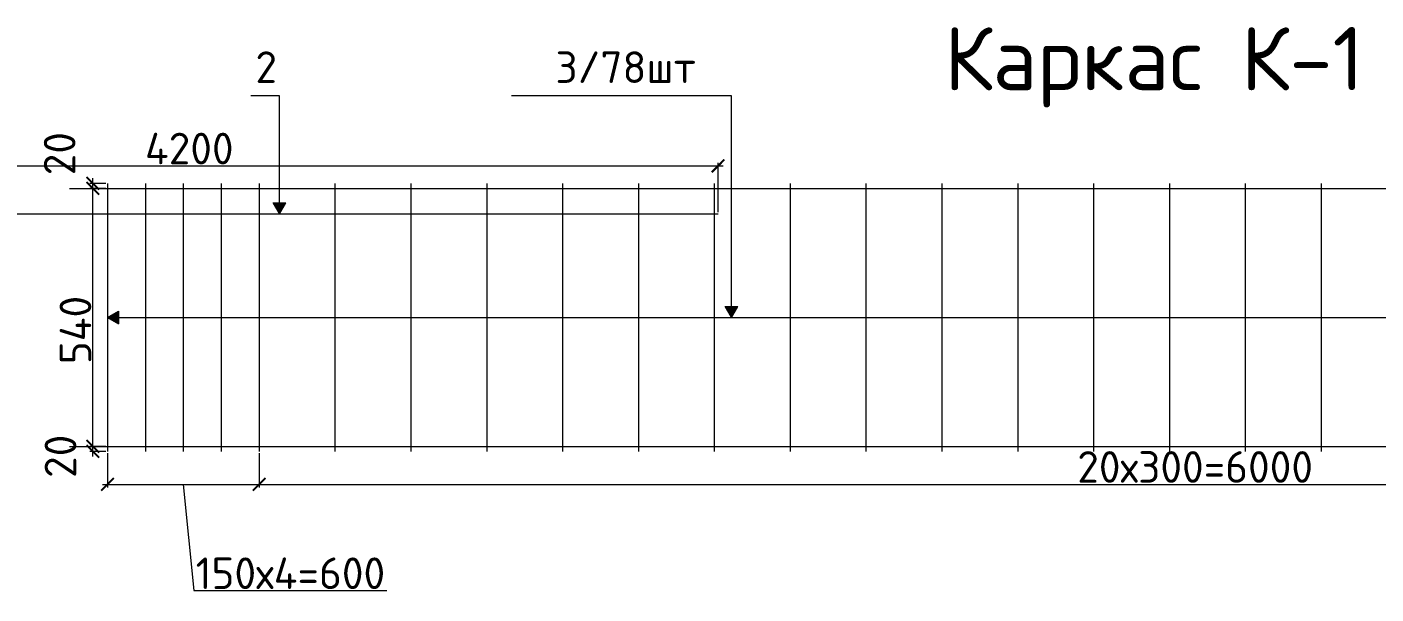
# Model space of a CAD drawing. Header units: millimetres. Extents: x -1960873 to -640355, y 7839719 to 16131025.
# Drawn here: x -720231 to -714895, y 7903155 to 7905397 of the extents above; entities that cross this region are included whole.
import ezdxf

# ---------------------------------------------------------------- set-up
doc = ezdxf.new("R2010")
doc.units = ezdxf.units.MM
doc.layers.get('0').update_dxf_attribs({"lineweight": 15})
doc.layers.add('КМ-Размеры', color=2, linetype='Continuous')
doc.styles.add('GOST-2.304_Type-B', font='')
doc.styles.add('ISOCPEUR', font='isocpeur.ttf')
doc.styles.get('GOST-2.304_Type-B').set_extended_font_data('ГОСТ тип А')
doc.dimstyles.new('SPDS', dxfattribs={"dimscale": 100, "dimtxt": 2.5, "dimasz": 2, "dimexe": 1.25, "dimexo": 0.625, "dimtad": 1, "dimdec": 0, "dimrnd": 0.001, "dimtxsty": 'GOST-2.304_Type-B', "dimblk": 'ARCHTICK', "dimcen": 2.5, "dimdle": 2, "dimadec": 0, "dimazin": 2, "dimtfac": 0.75, "dimtdec": 0, "dimtmove": 1, "dimatfit": 3, "dimfxl": 1.25, "dimtolj": 1, "dimarcsym": 0})

# ---------------------------------------------------------------- blocks, each defined once
blk = doc.blocks.new('_ArchTick')
at = {"color": 0, "linetype": 'ByBlock', "const_width": 0.15}
blk.add_lwpolyline([(-0.5, -0.5), (0.5, 0.5)], dxfattribs=at)
blk = doc.blocks.new('*D240')
at = {"layer": 'Defpoints', "color": 0, "ltscale": 10, "transparency": 16777216}
for p in [(-719970, 7903738.4), (-719912.4, 7903738.4), (-719912.4, 7903718.4)]:
    blk.add_point(p, dxfattribs=at)
at = {"layer": 'КМ-Размеры', "color": 0, "linetype": 'ByBlock', "lineweight": 5, "ltscale": 10, "transparency": 16777216}
blk.add_line((-719970, 7903698.4), (-719970, 7903758.4), dxfattribs=at)
at = {"layer": 'КМ-Размеры', "color": 0, "lineweight": 0, "ltscale": 10, "transparency": 16777216}
for p, q in [((-719918.6, 7903738.4), (-719982.5, 7903738.4)), ((-719918.6, 7903718.4), (-719982.5, 7903718.4))]:
    blk.add_line(p, q, dxfattribs=at)
at = {"layer": 'КМ-Размеры', "color": 0, "lineweight": 5, "ltscale": 10, "transparency": 16777216, "xscale": 50, "yscale": 50, "zscale": 50}
for p, rotation in [((-719970, 7903738.4), 90), ((-719970, 7903718.4), 270)]:
    blk.add_blockref('_ArchTick', p, dxfattribs=dict(at, rotation=rotation))
at = {"layer": 'КМ-Размеры', "color": 0, "lineweight": 15, "ltscale": 10, "transparency": 16777216, "insert": (-720098.1, 7903699.1), "char_height": 125, "attachment_point": 5, "rotation": 90, "style": 'ISOCPEUR'}
blk.add_mtext('\\A1;20', dxfattribs=at)
blk = doc.blocks.new('*D241')
at = {"layer": 'Defpoints', "color": 0, "ltscale": 10, "transparency": 16777216}
for p in [(-719970, 7904758.4), (-719912.4, 7904758.4), (-719912.4, 7903738.4)]:
    blk.add_point(p, dxfattribs=at)
at = {"layer": 'КМ-Размеры', "color": 0, "lineweight": 0, "ltscale": 10, "transparency": 16777216}
for p, q in [((-719918.6, 7904758.4), (-719982.5, 7904758.4)), ((-719918.6, 7903738.4), (-719982.5, 7903738.4))]:
    blk.add_line(p, q, dxfattribs=at)
at = {"layer": 'КМ-Размеры', "color": 0, "linetype": 'ByBlock', "lineweight": 5, "ltscale": 10, "transparency": 16777216}
blk.add_line((-719970, 7903718.4), (-719970, 7904778.4), dxfattribs=at)
at = {"layer": 'КМ-Размеры', "color": 0, "lineweight": 5, "ltscale": 10, "transparency": 16777216, "xscale": 50, "yscale": 50, "zscale": 50}
for p, rotation in [((-719970, 7904758.4), 90), ((-719970, 7903738.4), 270)]:
    blk.add_blockref('_ArchTick', p, dxfattribs=dict(at, rotation=rotation))
at = {"layer": 'КМ-Размеры', "color": 0, "lineweight": 15, "ltscale": 10, "transparency": 16777216, "insert": (-720038.8, 7904198.4), "char_height": 125, "attachment_point": 5, "rotation": 90, "style": 'ISOCPEUR'}
blk.add_mtext('\\A1;540', dxfattribs=at)
blk = doc.blocks.new('*D242')
at = {"layer": 'Defpoints', "color": 0, "ltscale": 10, "transparency": 16777216}
for p in [(-719970, 7904778.4), (-719912.4, 7904778.4), (-719912.4, 7904758.4)]:
    blk.add_point(p, dxfattribs=at)
at = {"layer": 'КМ-Размеры', "color": 0, "lineweight": 0, "ltscale": 10, "transparency": 16777216}
for p, q in [((-719918.6, 7904778.4), (-719982.5, 7904778.4)), ((-719918.6, 7904758.4), (-719982.5, 7904758.4))]:
    blk.add_line(p, q, dxfattribs=at)
at = {"layer": 'КМ-Размеры', "color": 0, "linetype": 'ByBlock', "lineweight": 5, "ltscale": 10, "transparency": 16777216}
blk.add_line((-719970, 7904738.4), (-719970, 7904798.4), dxfattribs=at)
at = {"layer": 'КМ-Размеры', "color": 0, "lineweight": 5, "ltscale": 10, "transparency": 16777216, "xscale": 50, "yscale": 50, "zscale": 50}
for p, rotation in [((-719970, 7904778.4), 90), ((-719970, 7904758.4), 270)]:
    blk.add_blockref('_ArchTick', p, dxfattribs=dict(at, rotation=rotation))
at = {"layer": 'КМ-Размеры', "color": 0, "lineweight": 15, "ltscale": 10, "transparency": 16777216, "insert": (-720101.5, 7904895.8), "char_height": 125, "attachment_point": 5, "rotation": 90, "style": 'ISOCPEUR'}
blk.add_mtext('\\A1;20', dxfattribs=at)
blk = doc.blocks.new('*D243')
at = {"layer": 'Defpoints', "color": 0, "ltscale": 10, "transparency": 16777216}
for p in [(-719912.4, 7903718.4), (-719312.4, 7903718.4), (-719312.4, 7903588.3)]:
    blk.add_point(p, dxfattribs=at)
at = {"layer": 'КМ-Размеры', "color": 0, "lineweight": 0, "ltscale": 10, "transparency": 16777216}
for p, q in [((-719912.4, 7903712.1), (-719912.4, 7903575.8)), ((-719312.4, 7903712.1), (-719312.4, 7903575.8))]:
    blk.add_line(p, q, dxfattribs=at)
at = {"layer": 'КМ-Размеры', "color": 0, "linetype": 'ByBlock', "lineweight": 5, "ltscale": 10, "transparency": 16777216}
for p, q in [((-719932.4, 7903588.3), (-719292.4, 7903588.3)), ((-719612.4, 7903588.3), (-719570.1, 7903167.9)), ((-719570.1, 7903167.9), (-718807.6, 7903167.9))]:
    blk.add_line(p, q, dxfattribs=at)
at = {"layer": 'КМ-Размеры', "color": 0, "lineweight": 5, "ltscale": 10, "transparency": 16777216, "xscale": 50, "yscale": 50, "zscale": 50, "rotation": 180}
blk.add_blockref('_ArchTick', (-719912.4, 7903588.3), dxfattribs=at)
at = {"layer": 'КМ-Размеры', "color": 0, "lineweight": 5, "ltscale": 10, "transparency": 16777216, "xscale": 50, "yscale": 50, "zscale": 50}
blk.add_blockref('_ArchTick', (-719312.4, 7903588.3), dxfattribs=at)
at = {"layer": 'КМ-Размеры', "color": 0, "lineweight": 15, "ltscale": 10, "transparency": 16777216, "insert": (-719188.8, 7903236.7), "char_height": 125, "attachment_point": 5, "style": 'ISOCPEUR'}
blk.add_mtext('\\A1;150х4=600', dxfattribs=at)
blk = doc.blocks.new('*D245')
at = {"layer": 'Defpoints', "color": 0, "ltscale": 10, "transparency": 16777216}
for p in [(-719312.4, 7903718.4), (-710312.4, 7903738.4), (-710312.4, 7903588.3)]:
    blk.add_point(p, dxfattribs=at)
at = {"layer": 'КМ-Размеры', "color": 0, "lineweight": 0, "ltscale": 10, "transparency": 16777216}
for p, q in [((-719312.4, 7903712.1), (-719312.4, 7903575.8)), ((-710312.4, 7903732.1), (-710312.4, 7903575.8))]:
    blk.add_line(p, q, dxfattribs=at)
at = {"layer": 'КМ-Размеры', "color": 0, "linetype": 'ByBlock', "lineweight": 5, "ltscale": 10, "transparency": 16777216}
blk.add_line((-719332.4, 7903588.3), (-710292.4, 7903588.3), dxfattribs=at)
at = {"layer": 'КМ-Размеры', "color": 0, "lineweight": 5, "ltscale": 10, "transparency": 16777216, "xscale": 50, "yscale": 50, "zscale": 50, "rotation": 180}
blk.add_blockref('_ArchTick', (-719312.4, 7903588.3), dxfattribs=at)
at = {"layer": 'КМ-Размеры', "color": 0, "lineweight": 5, "ltscale": 10, "transparency": 16777216, "xscale": 50, "yscale": 50, "zscale": 50}
blk.add_blockref('_ArchTick', (-710312.4, 7903588.3), dxfattribs=at)
at = {"layer": 'КМ-Размеры', "color": 0, "lineweight": 15, "ltscale": 10, "transparency": 16777216, "insert": (-715610.5, 7903657.1), "char_height": 125, "attachment_point": 5, "style": 'ISOCPEUR'}
blk.add_mtext('\\A1;20х300=6000', dxfattribs=at)
blk = doc.blocks.new('*D246')
at = {"layer": 'Defpoints', "color": 0, "ltscale": 10, "transparency": 16777216}
for p in [(-717497.4, 7904847.3), (-721697.4, 7904658.4), (-717497.4, 7904658.4)]:
    blk.add_point(p, dxfattribs=at)
at = {"layer": 'КМ-Размеры', "color": 0, "linetype": 'ByBlock', "lineweight": 5, "ltscale": 10, "transparency": 16777216}
blk.add_line((-721717.4, 7904847.3), (-717477.4, 7904847.3), dxfattribs=at)
at = {"layer": 'КМ-Размеры', "color": 0, "lineweight": 0, "ltscale": 10, "transparency": 16777216}
for p, q in [((-721697.4, 7904664.6), (-721697.4, 7904859.8)), ((-717497.4, 7904664.6), (-717497.4, 7904859.8))]:
    blk.add_line(p, q, dxfattribs=at)
at = {"layer": 'КМ-Размеры', "color": 0, "lineweight": 5, "ltscale": 10, "transparency": 16777216, "xscale": 50, "yscale": 50, "zscale": 50, "rotation": 180}
blk.add_blockref('_ArchTick', (-721697.4, 7904847.3), dxfattribs=at)
at = {"layer": 'КМ-Размеры', "color": 0, "lineweight": 5, "ltscale": 10, "transparency": 16777216, "xscale": 50, "yscale": 50, "zscale": 50}
blk.add_blockref('_ArchTick', (-717497.4, 7904847.3), dxfattribs=at)
at = {"layer": 'КМ-Размеры', "color": 0, "lineweight": 15, "ltscale": 10, "transparency": 16777216, "insert": (-719588.8, 7904916.1), "char_height": 125, "attachment_point": 5, "style": 'ISOCPEUR'}
blk.add_mtext('\\A1;4200', dxfattribs=at)

msp = doc.modelspace()

# ---------------------------------------------------------------- hatches: boundary and pattern name
at = {"transparency": 33554687}
h = msp.add_hatch(color=256, dxfattribs=at)
h.dxf.hatch_style = 1
h.paths.add_polyline_path([(-719206.8, 7904701.7), (-719256.8, 7904701.7), (-719231.8, 7904658.4)])
h = msp.add_hatch(color=256, dxfattribs=at)
h.dxf.hatch_style = 1
h.paths.add_polyline_path([(-719869.1, 7904223.4), (-719869.1, 7904273.4), (-719912.4, 7904248.4)])
h = msp.add_hatch(color=256, dxfattribs=at)
h.dxf.hatch_style = 1
h.paths.add_polyline_path([(-717418.8, 7904291.7), (-717468.8, 7904291.7), (-717443.8, 7904248.4)])

# ---------------------------------------------------------------- linework, layer by layer
for p, q in [((-719231.8, 7905124.3), (-719345.7, 7905124.3)), ((-719231.8, 7904701.7), (-719231.8, 7905124.3)), ((-717443.8, 7905124.3), (-718313.7, 7905124.3)), ((-717443.8, 7904248.4), (-717443.8, 7905124.3)), ((-720062.4, 7904758.4), (-709712.4, 7904758.4)), ((-719912.4, 7904778.4), (-719912.4, 7903718.4)), ((-719762.4, 7904778.4), (-719762.4, 7903718.4)), ((-719612.4, 7904778.4), (-719612.4, 7903718.4)), ((-719462.4, 7904778.4), (-719462.4, 7903718.4)), ((-719312.4, 7904778.4), (-719312.4, 7903718.4)), ((-719012.4, 7904778.4), (-719012.4, 7903718.4)), ((-718712.4, 7904778.4), (-718712.4, 7903718.4)), ((-718412.4, 7904778.4), (-718412.4, 7903718.4)), ((-718112.4, 7904778.4), (-718112.4, 7903718.4)), ((-717812.4, 7904778.4), (-717812.4, 7903718.4)), ((-717512.4, 7904778.4), (-717512.4, 7903718.4)), ((-717212.4, 7904778.4), (-717212.4, 7903718.4)), ((-716912.4, 7904778.4), (-716912.4, 7903718.4)), ((-716612.4, 7904778.4), (-716612.4, 7903718.4)), ((-716312.4, 7904778.4), (-716312.4, 7903718.4)), ((-716012.4, 7904778.4), (-716012.4, 7903718.4)), ((-715712.4, 7904778.4), (-715712.4, 7903718.4)), ((-715412.4, 7904778.4), (-715412.4, 7903718.4)), ((-715112.4, 7904778.4), (-715112.4, 7903718.4)), ((-719231.8, 7904658.4), (-719256.8, 7904701.7)), ((-719256.8, 7904701.7), (-719206.8, 7904701.7)), ((-719231.8, 7904658.4), (-719206.8, 7904701.7)), ((-721697.4, 7904658.4), (-719597.4, 7904658.4)), ((-719597.4, 7904658.4), (-717497.4, 7904658.4)), ((-719912.4, 7904248.4), (-719869.1, 7904273.4)), ((-719869.1, 7904273.4), (-719869.1, 7904223.4)), ((-717443.8, 7904248.4), (-717468.8, 7904291.7)), ((-717468.8, 7904291.7), (-717418.8, 7904291.7)), ((-717443.8, 7904248.4), (-717418.8, 7904291.7)), ((-719912.4, 7904248.4), (-719869.1, 7904223.4)), ((-719869.1, 7904248.4), (-709712.4, 7904248.4)), ((-720062.4, 7903738.4), (-709712.4, 7903738.4))]:
    msp.add_line(p, q, dxfattribs=at)

# ---------------------------------------------------------------- texts
at = {"transparency": 33554687, "width": 8055.818, "attachment_point": 5, "style": 'ISOCPEUR'}
for s, insert, char_height in [('\\A1;Каркас К-1', (-715772.7, 7905237.8), 250), ('\\A1;2', (-719284.5, 7905237.8), 125), ('\\A1;3/78шт', (-717863, 7905237.8), 125)]:
    msp.add_mtext(s, dxfattribs=dict(at, insert=insert, char_height=char_height))

# ---------------------------------------------------------------- dimensions: what is measured, and where the dimension line sits
at = {"layer": 'КМ-Размеры', "color": 7, "lineweight": 15, "ltscale": 10, "transparency": 33554687}
dim = msp.add_linear_dim(base=(-717497.4, 7904847.3), p1=(-721697.4, 7904658.4), p2=(-717497.4, 7904658.4), dimstyle='SPDS', override={"dimscale": 10, "dimtxt": 12.5, "dimasz": 5, "dimtxsty": 'ISOCPEUR', "dimblk1": 'ArchTick', "dimblk2": 'ArchTick', "dimsah": 1, "dimlwd": 5, "dimlwe": 0}, dxfattribs=at)
dim.commit()
dim.dimension.update_dxf_attribs({"geometry": '*D246', "text_midpoint": (-719588.8, 7904847.3), "dimtype": 160})
for base, p1, p2, picture, middle in [((-719970, 7904778.4), (-719912.4, 7904758.4), (-719912.4, 7904778.4), '*D242', (-720032.7, 7904895.8)), ((-719970, 7903738.4), (-719912.4, 7903718.4), (-719912.4, 7903738.4), '*D240', (-720029.4, 7903699.1))]:
    dim = msp.add_linear_dim(base=base, p1=p1, p2=p2, angle=90, dimstyle='SPDS', override={"dimscale": 10, "dimtxt": 12.5, "dimasz": 5, "dimtxsty": 'ISOCPEUR', "dimblk1": 'ArchTick', "dimblk2": 'ArchTick', "dimsah": 1, "dimlwd": 5, "dimlwe": 0}, dxfattribs=at)
    dim.commit()
    dim.dimension.update_dxf_attribs({"geometry": picture, "text_midpoint": middle, "dimtype": 160})
dim = msp.add_linear_dim(base=(-719970, 7904758.4), p1=(-719912.4, 7903738.4), p2=(-719912.4, 7904758.4), angle=90, text='540', dimstyle='SPDS', override={"dimscale": 10, "dimtxt": 12.5, "dimasz": 5, "dimtxsty": 'ISOCPEUR', "dimblk1": 'ArchTick', "dimblk2": 'ArchTick', "dimsah": 1, "dimlwd": 5, "dimlwe": 0}, dxfattribs=at)
dim.commit()
dim.dimension.update_dxf_attribs({"geometry": '*D241', "text_midpoint": (-719970, 7904198.4), "dimtype": 160})
for base, p1, p2, text, picture, middle in [((-719312.4, 7903588.3), (-719912.4, 7903718.4), (-719312.4, 7903718.4), '150х4=<>', '*D243', (-719563.8, 7903167.9)), ((-710312.4, 7903588.3), (-719312.4, 7903718.4), (-710312.4, 7903738.4), '20х300=6000', '*D245', (-715610.5, 7903588.3))]:
    dim = msp.add_linear_dim(base=base, p1=p1, p2=p2, text=text, dimstyle='SPDS', override={"dimscale": 10, "dimtxt": 12.5, "dimasz": 5, "dimtxsty": 'ISOCPEUR', "dimblk1": 'ArchTick', "dimblk2": 'ArchTick', "dimsah": 1, "dimlwd": 5, "dimlwe": 0}, dxfattribs=at)
    dim.commit()
    dim.dimension.update_dxf_attribs({"geometry": picture, "text_midpoint": middle, "dimtype": 160})

doc.saveas('drawing.dxf')
